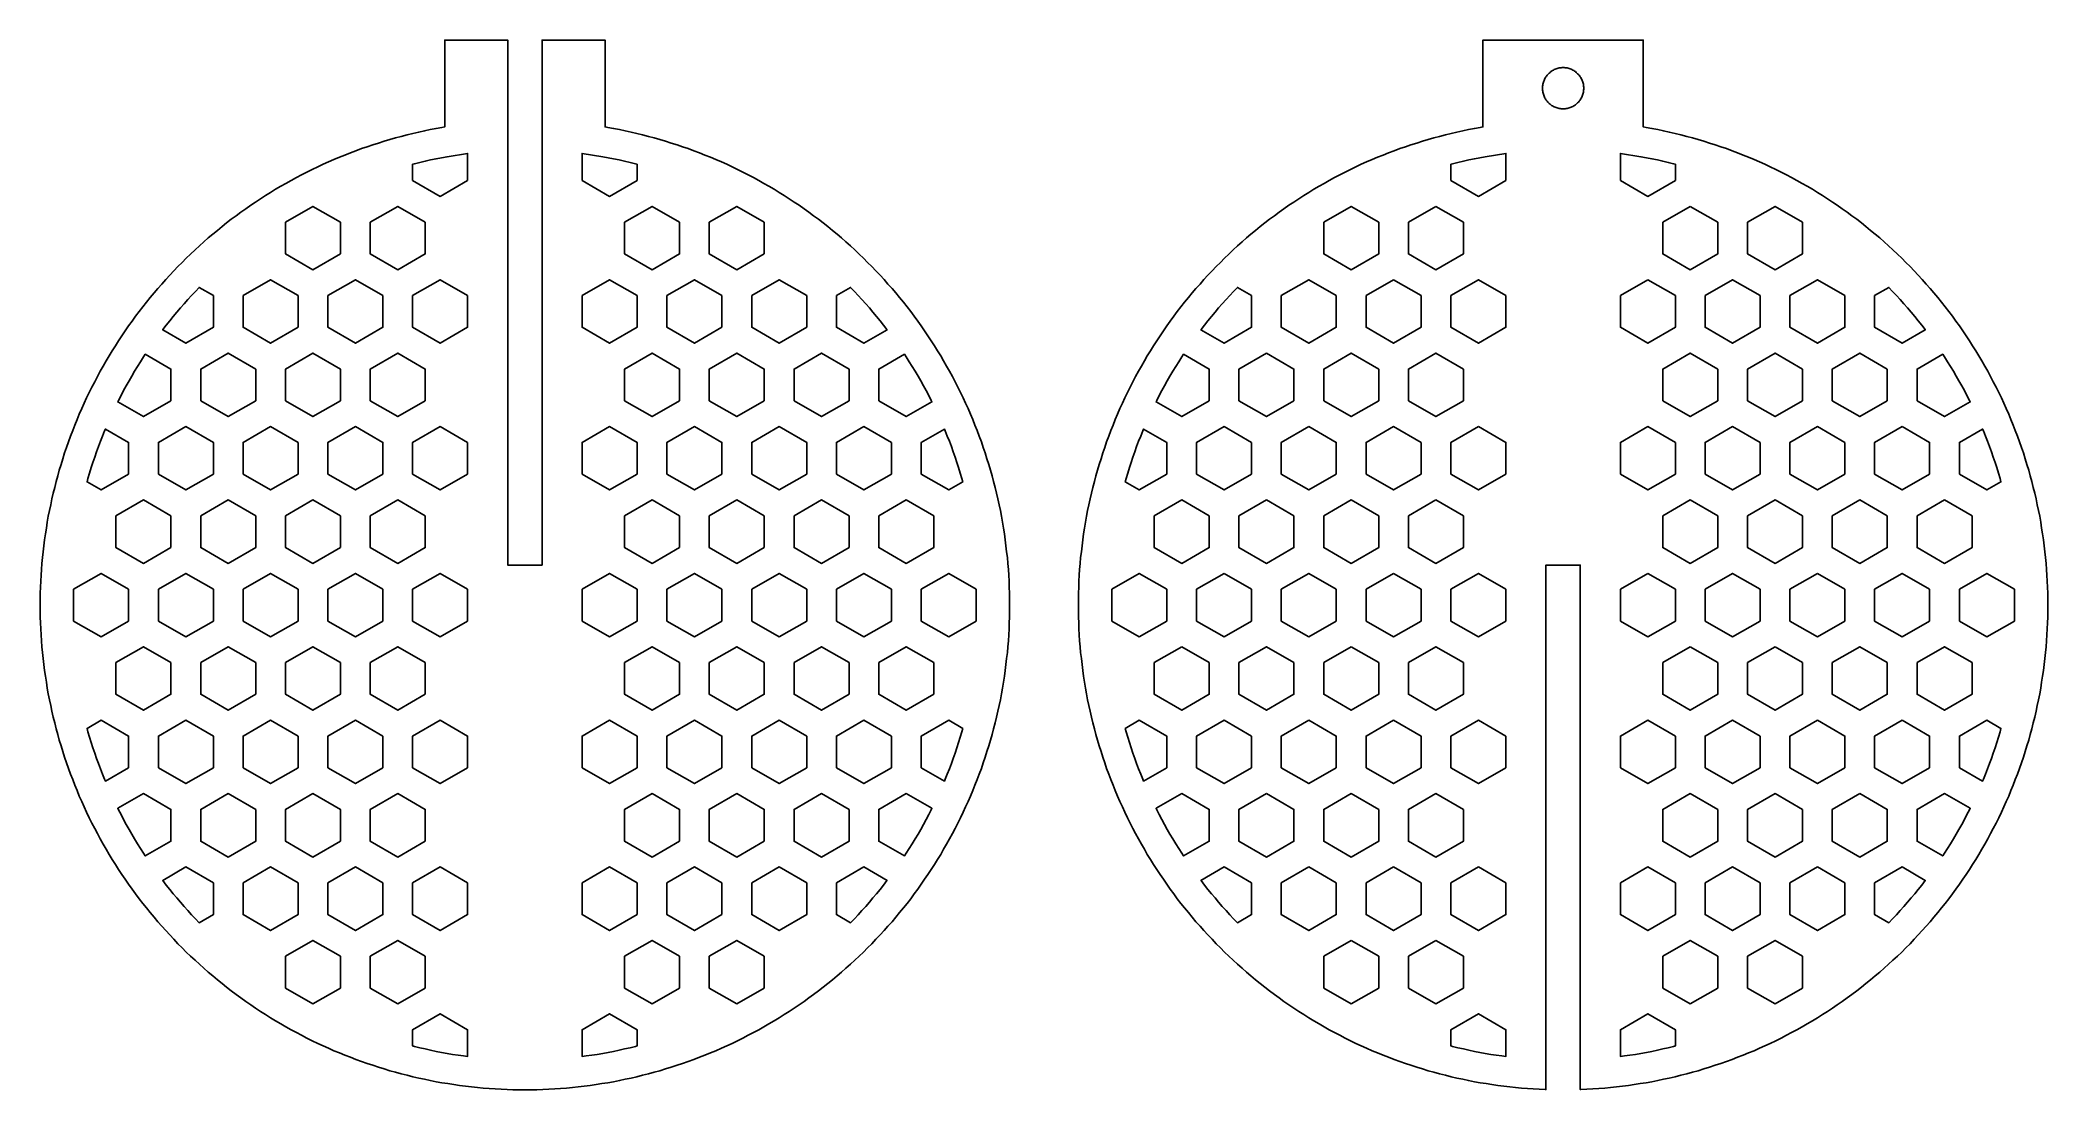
# Model space of a CAD drawing. Header units: millimetres. Extents: x -42 to 133, y -42 to 49.
import ezdxf

# ---------------------------------------------------------------- set-up
doc = ezdxf.new("R2010")
doc.units = ezdxf.units.MM
doc.layers.add('CUT', color=1, linetype='Continuous')

msp = doc.modelspace()

# ---------------------------------------------------------------- linework, layer by layer
at = {"layer": 'CUT'}
for points in [[(42.29, -1.56), (42.27, -2.08), (42.24, -2.6), (42.21, -3.11), (42.16, -3.63), (42.12, -4.15), (42.06, -4.66), (42, -5.18), (41.93, -5.7), (41.86, -6.21), (41.78, -6.72), (41.7, -7.24), (41.61, -7.75), (41.51, -8.26), (41.4, -8.76), (41.29, -9.27), (41.17, -9.78), (41.05, -10.28), (40.92, -10.79), (40.79, -11.29), (40.65, -11.79), (40.5, -12.28), (40.34, -12.78), (40.18, -13.28), (40.02, -13.77), (39.85, -14.26), (39.67, -14.75), (39.48, -15.23), (39.29, -15.71), (39.1, -16.2), (38.9, -16.67), (38.69, -17.15), (38.48, -17.62), (38.26, -18.09), (38.03, -18.56), (37.8, -19.03), (37.56, -19.49), (37.32, -19.95), (37.08, -20.41), (36.82, -20.86), (36.56, -21.31), (36.3, -21.76), (36.03, -22.2), (35.75, -22.64), (35.47, -23.08), (35.19, -23.51), (34.9, -23.94), (34.6, -24.37), (34.3, -24.79), (33.99, -25.21), (33.68, -25.63), (33.36, -26.04), (33.04, -26.44), (32.71, -26.85), (32.38, -27.25), (32.05, -27.64), (31.7, -28.03), (31.36, -28.42), (31.01, -28.8), (30.65, -29.18), (30.29, -29.56), (29.92, -29.92), (29.56, -30.29), (29.18, -30.65), (28.8, -31.01), (28.42, -31.36), (28.03, -31.7), (27.64, -32.05), (27.25, -32.38), (26.85, -32.71), (26.44, -33.04), (26.04, -33.36), (25.63, -33.68), (25.21, -33.99), (24.79, -34.3), (24.37, -34.6), (23.94, -34.9), (23.51, -35.19), (23.08, -35.47), (22.64, -35.75), (22.2, -36.03), (21.76, -36.3), (21.31, -36.56), (20.86, -36.82), (20.41, -37.08), (19.95, -37.32), (19.49, -37.56), (19.03, -37.8), (18.56, -38.03), (18.09, -38.26), (17.62, -38.48), (17.15, -38.69), (16.67, -38.9), (16.2, -39.1), (15.71, -39.29), (15.23, -39.48), (14.75, -39.67), (14.26, -39.85), (13.77, -40.02), (13.28, -40.18), (12.78, -40.34), (12.28, -40.5), (11.79, -40.65), (11.29, -40.79), (10.79, -40.92), (10.28, -41.05), (9.78, -41.17), (9.27, -41.29), (8.76, -41.4), (8.26, -41.51), (7.75, -41.61), (7.24, -41.7), (6.72, -41.78), (6.21, -41.86), (5.7, -41.93), (5.18, -42), (4.66, -42.06), (4.15, -42.12), (3.63, -42.16), (3.11, -42.21), (2.6, -42.24), (2.08, -42.27), (1.56, -42.29), (1.04, -42.31), (0.52, -42.32), (0, -42.32), (-0.52, -42.32), (-1.04, -42.31), (-1.56, -42.29), (-2.08, -42.27), (-2.6, -42.24), (-3.11, -42.21), (-3.63, -42.16), (-4.15, -42.12), (-4.66, -42.06), (-5.18, -42), (-5.7, -41.93), (-6.21, -41.86), (-6.72, -41.78), (-7.24, -41.7), (-7.75, -41.61), (-8.26, -41.51), (-8.76, -41.4), (-9.27, -41.29), (-9.78, -41.17), (-10.28, -41.05), (-10.79, -40.92), (-11.29, -40.79), (-11.79, -40.65), (-12.28, -40.5), (-12.78, -40.34), (-13.28, -40.18), (-13.77, -40.02), (-14.26, -39.85), (-14.75, -39.67), (-15.23, -39.48), (-15.71, -39.29), (-16.2, -39.1), (-16.67, -38.9), (-17.15, -38.69), (-17.62, -38.48), (-18.09, -38.26), (-18.56, -38.03), (-19.03, -37.8), (-19.49, -37.56), (-19.95, -37.32), (-20.41, -37.08), (-20.86, -36.82), (-21.31, -36.56), (-21.76, -36.3), (-22.2, -36.03), (-22.64, -35.75), (-23.08, -35.47), (-23.51, -35.19), (-23.94, -34.9), (-24.37, -34.6), (-24.79, -34.3), (-25.21, -33.99), (-25.63, -33.68), (-26.04, -33.36), (-26.44, -33.04), (-26.85, -32.71), (-27.25, -32.38), (-27.64, -32.05), (-28.03, -31.7), (-28.42, -31.36), (-28.8, -31.01), (-29.18, -30.65), (-29.56, -30.29), (-29.92, -29.92), (-30.29, -29.56), (-30.65, -29.18), (-31.01, -28.8), (-31.36, -28.42), (-31.7, -28.03), (-32.05, -27.64), (-32.38, -27.25), (-32.71, -26.85), (-33.04, -26.44), (-33.36, -26.04), (-33.68, -25.63), (-33.99, -25.21), (-34.3, -24.79), (-34.6, -24.37), (-34.9, -23.94), (-35.19, -23.51), (-35.47, -23.08), (-35.75, -22.64), (-36.03, -22.2), (-36.3, -21.76), (-36.56, -21.31), (-36.82, -20.86), (-37.08, -20.41), (-37.32, -19.95), (-37.56, -19.49), (-37.8, -19.03), (-38.03, -18.56), (-38.26, -18.09), (-38.48, -17.62), (-38.69, -17.15), (-38.9, -16.67), (-39.1, -16.2), (-39.29, -15.71), (-39.48, -15.23), (-39.67, -14.75), (-39.85, -14.26), (-40.02, -13.77), (-40.18, -13.28), (-40.34, -12.78), (-40.5, -12.28), (-40.65, -11.79), (-40.79, -11.29), (-40.92, -10.79), (-41.05, -10.28), (-41.17, -9.78), (-41.29, -9.27), (-41.4, -8.76), (-41.51, -8.26), (-41.61, -7.75), (-41.7, -7.24), (-41.78, -6.72), (-41.86, -6.21), (-41.93, -5.7), (-42, -5.18), (-42.06, -4.66), (-42.12, -4.15), (-42.16, -3.63), (-42.21, -3.11), (-42.24, -2.6), (-42.27, -2.08), (-42.29, -1.56), (-42.31, -1.04), (-42.32, -0.52), (-42.32, 0), (-42.32, 0.52), (-42.31, 1.04), (-42.29, 1.56), (-42.27, 2.08), (-42.24, 2.6), (-42.21, 3.11), (-42.16, 3.63), (-42.12, 4.15), (-42.06, 4.66), (-42, 5.18), (-41.93, 5.7), (-41.86, 6.21), (-41.78, 6.72), (-41.7, 7.24), (-41.61, 7.75), (-41.51, 8.26), (-41.4, 8.76), (-41.29, 9.27), (-41.17, 9.78), (-41.05, 10.28), (-40.92, 10.79), (-40.79, 11.29), (-40.65, 11.79), (-40.5, 12.28), (-40.34, 12.78), (-40.18, 13.28), (-40.02, 13.77), (-39.85, 14.26), (-39.67, 14.75), (-39.48, 15.23), (-39.29, 15.71), (-39.1, 16.2), (-38.9, 16.67), (-38.69, 17.15), (-38.48, 17.62), (-38.26, 18.09), (-38.03, 18.56), (-37.8, 19.03), (-37.56, 19.49), (-37.32, 19.95), (-37.08, 20.41), (-36.82, 20.86), (-36.56, 21.31), (-36.3, 21.76), (-36.03, 22.2), (-35.75, 22.64), (-35.47, 23.08), (-35.19, 23.51), (-34.9, 23.94), (-34.6, 24.37), (-34.3, 24.79), (-33.99, 25.21), (-33.68, 25.63), (-33.36, 26.04), (-33.04, 26.44), (-32.71, 26.85), (-32.38, 27.25), (-32.05, 27.64), (-31.7, 28.03), (-31.36, 28.42), (-31.01, 28.8), (-30.65, 29.18), (-30.29, 29.56), (-29.92, 29.92), (-29.56, 30.29), (-29.18, 30.65), (-28.8, 31.01), (-28.42, 31.36), (-28.03, 31.7), (-27.64, 32.05), (-27.25, 32.38), (-26.85, 32.71), (-26.44, 33.04), (-26.04, 33.36), (-25.63, 33.68), (-25.21, 33.99), (-24.79, 34.3), (-24.37, 34.6), (-23.94, 34.9), (-23.51, 35.19), (-23.08, 35.47), (-22.64, 35.75), (-22.2, 36.03), (-21.76, 36.3), (-21.31, 36.56), (-20.86, 36.82), (-20.41, 37.08), (-19.95, 37.32), (-19.49, 37.56), (-19.03, 37.8), (-18.56, 38.03), (-18.09, 38.26), (-17.62, 38.48), (-17.15, 38.69), (-16.67, 38.9), (-16.2, 39.1), (-15.71, 39.29), (-15.23, 39.48), (-14.75, 39.67), (-14.26, 39.85), (-13.77, 40.02), (-13.28, 40.18), (-12.78, 40.34), (-12.28, 40.5), (-11.79, 40.65), (-11.29, 40.79), (-10.79, 40.92), (-10.28, 41.05), (-9.78, 41.17), (-9.27, 41.29), (-8.76, 41.4), (-8.26, 41.51), (-7.75, 41.61), (-7.24, 41.7), (-7, 41.74), (-7, 49.32), (-1.5, 49.32), (-1.5, 3.5), (1.5, 3.5), (1.5, 49.32), (7, 49.32), (7, 41.74), (7.24, 41.7), (7.75, 41.61), (8.26, 41.51), (8.76, 41.4), (9.27, 41.29), (9.78, 41.17), (10.28, 41.05), (10.79, 40.92), (11.29, 40.79), (11.79, 40.65), (12.28, 40.5), (12.78, 40.34), (13.28, 40.18), (13.77, 40.02), (14.26, 39.85), (14.75, 39.67), (15.23, 39.48), (15.71, 39.29), (16.2, 39.1), (16.67, 38.9), (17.15, 38.69), (17.62, 38.48), (18.09, 38.26), (18.56, 38.03), (19.03, 37.8), (19.49, 37.56), (19.95, 37.32), (20.41, 37.08), (20.86, 36.82), (21.31, 36.56), (21.76, 36.3), (22.2, 36.03), (22.64, 35.75), (23.08, 35.47), (23.51, 35.19), (23.94, 34.9), (24.37, 34.6), (24.79, 34.3), (25.21, 33.99), (25.63, 33.68), (26.04, 33.36), (26.44, 33.04), (26.85, 32.71), (27.25, 32.38), (27.64, 32.05), (28.03, 31.7), (28.42, 31.36), (28.8, 31.01), (29.18, 30.65), (29.56, 30.29), (29.92, 29.92), (30.29, 29.56), (30.65, 29.18), (31.01, 28.8), (31.36, 28.42), (31.7, 28.03), (32.05, 27.64), (32.38, 27.25), (32.71, 26.85), (33.04, 26.44), (33.36, 26.04), (33.68, 25.63), (33.99, 25.21), (34.3, 24.79), (34.6, 24.37), (34.9, 23.94), (35.19, 23.51), (35.47, 23.08), (35.75, 22.64), (36.03, 22.2), (36.3, 21.76), (36.56, 21.31), (36.82, 20.86), (37.08, 20.41), (37.32, 19.95), (37.56, 19.49), (37.8, 19.03), (38.03, 18.56), (38.26, 18.09), (38.48, 17.62), (38.69, 17.15), (38.9, 16.67), (39.1, 16.2), (39.29, 15.71), (39.48, 15.23), (39.67, 14.75), (39.85, 14.26), (40.02, 13.77), (40.18, 13.28), (40.34, 12.78), (40.5, 12.28), (40.65, 11.79), (40.79, 11.29), (40.92, 10.79), (41.05, 10.28), (41.17, 9.78), (41.29, 9.27), (41.4, 8.76), (41.51, 8.26), (41.61, 7.75), (41.7, 7.24), (41.78, 6.72), (41.86, 6.21), (41.93, 5.7), (42, 5.18), (42.06, 4.66), (42.12, 4.15), (42.16, 3.63), (42.21, 3.11), (42.24, 2.6), (42.27, 2.08), (42.29, 1.56), (42.31, 1.04), (42.32, 0.52), (42.32, 0), (42.32, -0.52), (42.31, -1.04), (42.29, -1.56)], [(132.91, -2.08), (132.88, -2.6), (132.85, -3.11), (132.8, -3.63), (132.76, -4.15), (132.7, -4.66), (132.64, -5.18), (132.57, -5.7), (132.5, -6.21), (132.42, -6.72), (132.34, -7.24), (132.25, -7.75), (132.15, -8.26), (132.04, -8.76), (131.93, -9.27), (131.81, -9.78), (131.69, -10.28), (131.56, -10.79), (131.43, -11.29), (131.29, -11.79), (131.14, -12.28), (130.98, -12.78), (130.82, -13.28), (130.66, -13.77), (130.49, -14.26), (130.31, -14.75), (130.12, -15.23), (129.93, -15.71), (129.74, -16.2), (129.54, -16.67), (129.33, -17.15), (129.12, -17.62), (128.9, -18.09), (128.67, -18.56), (128.44, -19.03), (128.2, -19.49), (127.96, -19.95), (127.72, -20.41), (127.46, -20.86), (127.2, -21.31), (126.94, -21.76), (126.67, -22.2), (126.39, -22.64), (126.11, -23.08), (125.83, -23.51), (125.54, -23.94), (125.24, -24.37), (124.94, -24.79), (124.63, -25.21), (124.32, -25.63), (124, -26.04), (123.68, -26.44), (123.35, -26.85), (123.02, -27.25), (122.69, -27.64), (122.34, -28.03), (122, -28.42), (121.65, -28.8), (121.29, -29.18), (120.93, -29.56), (120.56, -29.92), (120.2, -30.29), (119.82, -30.65), (119.44, -31.01), (119.06, -31.36), (118.67, -31.7), (118.28, -32.05), (117.89, -32.38), (117.49, -32.71), (117.08, -33.04), (116.68, -33.36), (116.27, -33.68), (115.85, -33.99), (115.43, -34.3), (115.01, -34.6), (114.58, -34.9), (114.15, -35.19), (113.72, -35.47), (113.28, -35.75), (112.84, -36.03), (112.4, -36.3), (111.95, -36.56), (111.5, -36.82), (111.05, -37.08), (110.59, -37.32), (110.13, -37.56), (109.67, -37.8), (109.2, -38.03), (108.73, -38.26), (108.26, -38.48), (107.79, -38.69), (107.31, -38.9), (106.84, -39.1), (106.35, -39.29), (105.87, -39.48), (105.39, -39.67), (104.9, -39.85), (104.41, -40.02), (103.92, -40.18), (103.42, -40.34), (102.92, -40.5), (102.43, -40.65), (101.93, -40.79), (101.43, -40.92), (100.92, -41.05), (100.42, -41.17), (99.91, -41.29), (99.4, -41.4), (98.9, -41.51), (98.39, -41.61), (97.88, -41.7), (97.36, -41.78), (96.85, -41.86), (96.34, -41.93), (95.82, -42), (95.3, -42.06), (94.79, -42.12), (94.27, -42.16), (93.75, -42.21), (93.24, -42.24), (92.72, -42.27), (92.2, -42.29), (92.14, -42.29), (92.14, 3.5), (89.14, 3.5), (89.14, -42.29), (89.08, -42.29), (88.56, -42.27), (88.04, -42.24), (87.53, -42.21), (87.01, -42.16), (86.49, -42.12), (85.98, -42.06), (85.46, -42), (84.94, -41.93), (84.43, -41.86), (83.92, -41.78), (83.4, -41.7), (82.89, -41.61), (82.38, -41.51), (81.88, -41.4), (81.37, -41.29), (80.86, -41.17), (80.36, -41.05), (79.85, -40.92), (79.35, -40.79), (78.85, -40.65), (78.36, -40.5), (77.86, -40.34), (77.36, -40.18), (76.87, -40.02), (76.38, -39.85), (75.89, -39.67), (75.41, -39.48), (74.93, -39.29), (74.44, -39.1), (73.97, -38.9), (73.49, -38.69), (73.02, -38.48), (72.55, -38.26), (72.08, -38.03), (71.61, -37.8), (71.15, -37.56), (70.69, -37.32), (70.23, -37.08), (69.78, -36.82), (69.33, -36.56), (68.88, -36.3), (68.44, -36.03), (68, -35.75), (67.56, -35.47), (67.13, -35.19), (66.7, -34.9), (66.27, -34.6), (65.85, -34.3), (65.43, -33.99), (65.01, -33.68), (64.6, -33.36), (64.2, -33.04), (63.79, -32.71), (63.39, -32.38), (63, -32.05), (62.61, -31.7), (62.22, -31.36), (61.84, -31.01), (61.46, -30.65), (61.08, -30.29), (60.72, -29.92), (60.35, -29.56), (59.99, -29.18), (59.63, -28.8), (59.28, -28.42), (58.94, -28.03), (58.59, -27.64), (58.26, -27.25), (57.93, -26.85), (57.6, -26.44), (57.28, -26.04), (56.96, -25.63), (56.65, -25.21), (56.34, -24.79), (56.04, -24.37), (55.74, -23.94), (55.45, -23.51), (55.17, -23.08), (54.89, -22.64), (54.61, -22.2), (54.34, -21.76), (54.08, -21.31), (53.82, -20.86), (53.56, -20.41), (53.32, -19.95), (53.08, -19.49), (52.84, -19.03), (52.61, -18.56), (52.38, -18.09), (52.16, -17.62), (51.95, -17.15), (51.74, -16.67), (51.54, -16.2), (51.35, -15.71), (51.16, -15.23), (50.97, -14.75), (50.79, -14.26), (50.62, -13.77), (50.46, -13.28), (50.3, -12.78), (50.14, -12.28), (49.99, -11.79), (49.85, -11.29), (49.72, -10.79), (49.59, -10.28), (49.47, -9.78), (49.35, -9.27), (49.24, -8.76), (49.13, -8.26), (49.03, -7.75), (48.94, -7.24), (48.86, -6.72), (48.78, -6.21), (48.71, -5.7), (48.64, -5.18), (48.58, -4.66), (48.52, -4.15), (48.48, -3.63), (48.43, -3.11), (48.4, -2.6), (48.37, -2.08), (48.35, -1.56), (48.33, -1.04), (48.32, -0.52), (48.32, 0), (48.32, 0.52), (48.33, 1.04), (48.35, 1.56), (48.37, 2.08), (48.4, 2.6), (48.43, 3.11), (48.48, 3.63), (48.52, 4.15), (48.58, 4.66), (48.64, 5.18), (48.71, 5.7), (48.78, 6.21), (48.86, 6.72), (48.94, 7.24), (49.03, 7.75), (49.13, 8.26), (49.24, 8.76), (49.35, 9.27), (49.47, 9.78), (49.59, 10.28), (49.72, 10.79), (49.85, 11.29), (49.99, 11.79), (50.14, 12.28), (50.3, 12.78), (50.46, 13.28), (50.62, 13.77), (50.79, 14.26), (50.97, 14.75), (51.16, 15.23), (51.35, 15.71), (51.54, 16.2), (51.74, 16.67), (51.95, 17.15), (52.16, 17.62), (52.38, 18.09), (52.61, 18.56), (52.84, 19.03), (53.08, 19.49), (53.32, 19.95), (53.56, 20.41), (53.82, 20.86), (54.08, 21.31), (54.34, 21.76), (54.61, 22.2), (54.89, 22.64), (55.17, 23.08), (55.45, 23.51), (55.74, 23.94), (56.04, 24.37), (56.34, 24.79), (56.65, 25.21), (56.96, 25.63), (57.28, 26.04), (57.6, 26.44), (57.93, 26.85), (58.26, 27.25), (58.59, 27.64), (58.94, 28.03), (59.28, 28.42), (59.63, 28.8), (59.99, 29.18), (60.35, 29.56), (60.72, 29.92), (61.08, 30.29), (61.46, 30.65), (61.84, 31.01), (62.22, 31.36), (62.61, 31.7), (63, 32.05), (63.39, 32.38), (63.79, 32.71), (64.2, 33.04), (64.6, 33.36), (65.01, 33.68), (65.43, 33.99), (65.85, 34.3), (66.27, 34.6), (66.7, 34.9), (67.13, 35.19), (67.56, 35.47), (68, 35.75), (68.44, 36.03), (68.88, 36.3), (69.33, 36.56), (69.78, 36.82), (70.23, 37.08), (70.69, 37.32), (71.15, 37.56), (71.61, 37.8), (72.08, 38.03), (72.55, 38.26), (73.02, 38.48), (73.49, 38.69), (73.97, 38.9), (74.44, 39.1), (74.93, 39.29), (75.41, 39.48), (75.89, 39.67), (76.38, 39.85), (76.87, 40.02), (77.36, 40.18), (77.86, 40.34), (78.36, 40.5), (78.85, 40.65), (79.35, 40.79), (79.85, 40.92), (80.36, 41.05), (80.86, 41.17), (81.37, 41.29), (81.88, 41.4), (82.38, 41.51), (82.89, 41.61), (83.4, 41.7), (83.64, 41.74), (83.64, 49.32), (97.64, 49.32), (97.64, 41.74), (97.88, 41.7), (98.39, 41.61), (98.9, 41.51), (99.4, 41.4), (99.91, 41.29), (100.42, 41.17), (100.92, 41.05), (101.43, 40.92), (101.93, 40.79), (102.43, 40.65), (102.92, 40.5), (103.42, 40.34), (103.92, 40.18), (104.41, 40.02), (104.9, 39.85), (105.39, 39.67), (105.87, 39.48), (106.35, 39.29), (106.84, 39.1), (107.31, 38.9), (107.79, 38.69), (108.26, 38.48), (108.73, 38.26), (109.2, 38.03), (109.67, 37.8), (110.13, 37.56), (110.59, 37.32), (111.05, 37.08), (111.5, 36.82), (111.95, 36.56), (112.4, 36.3), (112.84, 36.03), (113.28, 35.75), (113.72, 35.47), (114.15, 35.19), (114.58, 34.9), (115.01, 34.6), (115.43, 34.3), (115.85, 33.99), (116.27, 33.68), (116.68, 33.36), (117.08, 33.04), (117.49, 32.71), (117.89, 32.38), (118.28, 32.05), (118.67, 31.7), (119.06, 31.36), (119.44, 31.01), (119.82, 30.65), (120.2, 30.29), (120.56, 29.92), (120.93, 29.56), (121.29, 29.18), (121.65, 28.8), (122, 28.42), (122.34, 28.03), (122.69, 27.64), (123.02, 27.25), (123.35, 26.85), (123.68, 26.44), (124, 26.04), (124.32, 25.63), (124.63, 25.21), (124.94, 24.79), (125.24, 24.37), (125.54, 23.94), (125.83, 23.51), (126.11, 23.08), (126.39, 22.64), (126.67, 22.2), (126.94, 21.76), (127.2, 21.31), (127.46, 20.86), (127.72, 20.41), (127.96, 19.95), (128.2, 19.49), (128.44, 19.03), (128.67, 18.56), (128.9, 18.09), (129.12, 17.62), (129.33, 17.15), (129.54, 16.67), (129.74, 16.2), (129.93, 15.71), (130.12, 15.23), (130.31, 14.75), (130.49, 14.26), (130.66, 13.77), (130.82, 13.28), (130.98, 12.78), (131.14, 12.28), (131.29, 11.79), (131.43, 11.29), (131.56, 10.79), (131.69, 10.28), (131.81, 9.78), (131.93, 9.27), (132.04, 8.76), (132.15, 8.26), (132.25, 7.75), (132.34, 7.24), (132.42, 6.72), (132.5, 6.21), (132.57, 5.7), (132.64, 5.18), (132.7, 4.66), (132.76, 4.15), (132.8, 3.63), (132.85, 3.11), (132.88, 2.6), (132.91, 2.08), (132.93, 1.56), (132.95, 1.04), (132.96, 0.52), (132.96, 0), (132.96, -0.52), (132.95, -1.04), (132.93, -1.56), (132.91, -2.08)], [(92.44, 45.21), (92.43, 45.3), (92.42, 45.38), (92.41, 45.47), (92.39, 45.56), (92.36, 45.64), (92.33, 45.73), (92.3, 45.81), (92.27, 45.89), (92.23, 45.97), (92.18, 46.05), (92.14, 46.12), (92.09, 46.19), (92.03, 46.26), (91.97, 46.33), (91.91, 46.39), (91.85, 46.45), (91.78, 46.51), (91.71, 46.57), (91.64, 46.62), (91.57, 46.66), (91.49, 46.71), (91.41, 46.75), (91.33, 46.78), (91.25, 46.81), (91.16, 46.84), (91.08, 46.87), (90.99, 46.89), (90.9, 46.9), (90.82, 46.91), (90.73, 46.92), (90.64, 46.92), (90.55, 46.92), (90.46, 46.91), (90.38, 46.9), (90.29, 46.89), (90.2, 46.87), (90.12, 46.84), (90.03, 46.81), (89.95, 46.78), (89.87, 46.75), (89.79, 46.71), (89.71, 46.66), (89.64, 46.62), (89.57, 46.57), (89.5, 46.51), (89.43, 46.45), (89.37, 46.39), (89.31, 46.33), (89.25, 46.26), (89.19, 46.19), (89.14, 46.12), (89.1, 46.05), (89.05, 45.97), (89.01, 45.89), (88.98, 45.81), (88.95, 45.73), (88.92, 45.64), (88.89, 45.56), (88.87, 45.47), (88.86, 45.38), (88.85, 45.3), (88.84, 45.21), (88.84, 45.12), (88.84, 45.03), (88.85, 44.94), (88.86, 44.86), (88.87, 44.77), (88.89, 44.68), (88.92, 44.6), (88.95, 44.51), (88.98, 44.43), (89.01, 44.35), (89.05, 44.27), (89.1, 44.19), (89.14, 44.12), (89.19, 44.05), (89.25, 43.98), (89.31, 43.91), (89.37, 43.85), (89.43, 43.79), (89.5, 43.73), (89.57, 43.67), (89.64, 43.62), (89.71, 43.58), (89.79, 43.53), (89.87, 43.49), (89.95, 43.46), (90.03, 43.43), (90.12, 43.4), (90.2, 43.37), (90.29, 43.35), (90.38, 43.34), (90.46, 43.33), (90.55, 43.32), (90.64, 43.32), (90.73, 43.32), (90.82, 43.33), (90.9, 43.34), (90.99, 43.35), (91.08, 43.37), (91.16, 43.4), (91.25, 43.43), (91.33, 43.46), (91.41, 43.49), (91.49, 43.53), (91.57, 43.58), (91.64, 43.62), (91.71, 43.67), (91.78, 43.73), (91.85, 43.79), (91.91, 43.85), (91.97, 43.91), (92.03, 43.98), (92.09, 44.05), (92.14, 44.12), (92.18, 44.19), (92.23, 44.27), (92.27, 44.35), (92.3, 44.43), (92.33, 44.51), (92.36, 44.6), (92.39, 44.68), (92.41, 44.77), (92.42, 44.86), (92.43, 44.94), (92.44, 45.03), (92.44, 45.12), (92.44, 45.21)], [(-9.18, 38.65), (-9.65, 38.53), (-9.8, 38.49), (-9.8, 37.07), (-7.4, 35.68), (-5, 37.07), (-5, 38.25), (-5, 39.43), (-6.79, 39.14), (-7.27, 39.05), (-7.75, 38.96), (-8.23, 38.86), (-8.7, 38.75), (-9.18, 38.65)], [(7.75, 38.96), (7.27, 39.05), (6.79, 39.14), (5, 39.43), (5, 37.07), (7.4, 35.68), (9.8, 37.07), (9.8, 38.49), (9.65, 38.53), (9.18, 38.65), (8.7, 38.75), (8.23, 38.86), (7.75, 38.96)], [(80.99, 38.53), (80.84, 38.49), (80.84, 37.07), (83.24, 35.68), (85.64, 37.07), (85.64, 38.25), (85.64, 39.43), (83.85, 39.14), (83.37, 39.05), (82.89, 38.96), (82.41, 38.86), (81.94, 38.75), (81.46, 38.65), (80.99, 38.53)], [(97.91, 39.05), (97.43, 39.14), (95.64, 39.43), (95.64, 37.07), (98.04, 35.68), (100.44, 37.07), (100.44, 38.49), (100.29, 38.53), (99.82, 38.65), (99.34, 38.75), (98.87, 38.86), (98.39, 38.96), (97.91, 39.05)], [(-16.1, 30.66), (-16.1, 33.43), (-18.5, 34.81), (-20.9, 33.43), (-20.9, 30.66), (-18.5, 29.27), (-16.1, 30.66)], [(-8.7, 33.43), (-11.1, 34.81), (-13.5, 33.43), (-13.5, 30.66), (-11.1, 29.27), (-8.7, 30.66), (-8.7, 33.43)], [(13.5, 33.43), (11.1, 34.81), (8.7, 33.43), (8.7, 30.66), (11.1, 29.27), (13.5, 30.66), (13.5, 33.43)], [(20.9, 30.66), (20.9, 33.43), (18.5, 34.81), (16.1, 33.43), (16.1, 30.66), (18.5, 29.27), (20.9, 30.66)], [(74.54, 33.43), (72.14, 34.81), (69.74, 33.43), (69.74, 30.66), (72.14, 29.27), (74.54, 30.66), (74.54, 33.43)], [(79.54, 34.81), (77.14, 33.43), (77.14, 30.66), (79.54, 29.27), (81.94, 30.66), (81.94, 33.43), (79.54, 34.81)], [(101.74, 34.81), (99.34, 33.43), (99.34, 30.66), (101.74, 29.27), (104.14, 30.66), (104.14, 33.43), (101.74, 34.81)], [(111.54, 33.43), (109.14, 34.81), (106.74, 33.43), (106.74, 30.66), (109.14, 29.27), (111.54, 30.66), (111.54, 33.43)], [(-19.8, 24.25), (-19.8, 27.02), (-22.2, 28.41), (-24.6, 27.02), (-24.6, 24.25), (-22.2, 22.86), (-19.8, 24.25)], [(-12.4, 27.02), (-14.8, 28.41), (-17.2, 27.02), (-17.2, 24.25), (-14.8, 22.86), (-12.4, 24.25), (-12.4, 27.02)], [(-5, 25.63), (-5, 27.02), (-7.4, 28.41), (-9.8, 27.02), (-9.8, 24.25), (-7.4, 22.86), (-5, 24.25), (-5, 25.63)], [(9.8, 27.02), (7.4, 28.41), (5, 27.02), (5, 24.25), (7.4, 22.86), (9.8, 24.25), (9.8, 27.02)], [(17.2, 24.25), (17.2, 27.02), (14.8, 28.41), (12.4, 27.02), (12.4, 24.25), (14.8, 22.86), (17.2, 24.25)], [(24.6, 24.25), (24.6, 27.02), (22.2, 28.41), (19.8, 27.02), (19.8, 24.25), (22.2, 22.86), (24.6, 24.25)], [(70.84, 27.02), (68.44, 28.41), (66.04, 27.02), (66.04, 24.25), (68.44, 22.86), (70.84, 24.25), (70.84, 27.02)], [(75.84, 28.41), (73.44, 27.02), (73.44, 24.25), (75.84, 22.86), (78.24, 24.25), (78.24, 27.02), (75.84, 28.41)], [(85.64, 27.02), (83.24, 28.41), (80.84, 27.02), (80.84, 24.25), (83.24, 22.86), (85.64, 24.25), (85.64, 25.63), (85.64, 27.02)], [(98.04, 28.41), (95.64, 27.02), (95.64, 24.25), (98.04, 22.86), (100.44, 24.25), (100.44, 27.02), (98.04, 28.41)], [(107.84, 27.02), (105.44, 28.41), (103.04, 27.02), (103.04, 24.25), (105.44, 22.86), (107.84, 24.25), (107.84, 27.02)], [(115.24, 27.02), (112.84, 28.41), (110.44, 27.02), (110.44, 24.25), (112.84, 22.86), (115.24, 24.25), (115.24, 27.02)], [(-30.7, 25.2), (-31.01, 24.82), (-31.31, 24.44), (-31.61, 24.05), (-31.62, 24.03), (-29.6, 22.86), (-27.2, 24.25), (-27.2, 27.02), (-28.44, 27.73), (-28.77, 27.39), (-29.1, 27.03), (-29.43, 26.67), (-29.76, 26.31), (-30.08, 25.94), (-30.39, 25.57), (-30.7, 25.2)], [(29.1, 27.03), (28.77, 27.39), (28.44, 27.73), (27.2, 27.02), (27.2, 24.25), (29.6, 22.86), (31.62, 24.03), (31.61, 24.05), (31.31, 24.44), (31.01, 24.82), (30.7, 25.2), (30.39, 25.57), (30.08, 25.94), (29.76, 26.31), (29.43, 26.67), (29.1, 27.03)], [(59.63, 24.82), (59.33, 24.44), (59.03, 24.05), (59.02, 24.03), (61.04, 22.86), (63.44, 24.25), (63.44, 27.02), (62.2, 27.73), (61.87, 27.39), (61.54, 27.03), (61.21, 26.67), (60.88, 26.31), (60.56, 25.94), (60.25, 25.57), (59.94, 25.2), (59.63, 24.82)], [(119.41, 27.39), (119.08, 27.73), (117.84, 27.02), (117.84, 24.25), (120.24, 22.86), (122.26, 24.03), (122.25, 24.05), (121.95, 24.44), (121.65, 24.82), (121.34, 25.2), (121.03, 25.57), (120.72, 25.94), (120.4, 26.31), (120.07, 26.67), (119.74, 27.03), (119.41, 27.39)], [(-35.03, 18.72), (-35.26, 18.29), (-35.48, 17.86), (-35.54, 17.74), (-33.3, 16.45), (-30.9, 17.84), (-30.9, 20.61), (-33.14, 21.9), (-33.29, 21.66), (-33.56, 21.25), (-33.82, 20.84), (-34.07, 20.42), (-34.32, 20), (-34.56, 19.58), (-34.8, 19.15), (-35.03, 18.72)], [(-23.5, 20.61), (-25.9, 22), (-28.3, 20.61), (-28.3, 17.84), (-25.9, 16.45), (-23.5, 17.84), (-23.5, 20.61)], [(-16.1, 17.84), (-16.1, 20.61), (-18.5, 22), (-20.9, 20.61), (-20.9, 17.84), (-18.5, 16.45), (-16.1, 17.84)], [(-8.7, 17.84), (-8.7, 20.61), (-11.1, 22), (-13.5, 20.61), (-13.5, 17.84), (-11.1, 16.45), (-8.7, 17.84)], [(13.5, 17.84), (13.5, 20.61), (11.1, 22), (8.7, 20.61), (8.7, 17.84), (11.1, 16.45), (13.5, 17.84)], [(20.9, 17.84), (20.9, 20.61), (18.5, 22), (16.1, 20.61), (16.1, 17.84), (18.5, 16.45), (20.9, 17.84)], [(28.3, 17.84), (28.3, 20.61), (25.9, 22), (23.5, 20.61), (23.5, 17.84), (25.9, 16.45), (28.3, 17.84)], [(33.56, 21.25), (33.29, 21.66), (33.14, 21.9), (30.9, 20.61), (30.9, 17.84), (33.3, 16.45), (35.54, 17.74), (35.48, 17.86), (35.26, 18.29), (35.03, 18.72), (34.8, 19.15), (34.56, 19.58), (34.32, 20), (34.07, 20.42), (33.82, 20.84), (33.56, 21.25)], [(55.38, 18.29), (55.16, 17.86), (55.1, 17.74), (57.34, 16.45), (59.74, 17.84), (59.74, 20.61), (57.5, 21.9), (57.35, 21.66), (57.08, 21.25), (56.82, 20.84), (56.57, 20.42), (56.32, 20), (56.08, 19.58), (55.84, 19.15), (55.61, 18.72), (55.38, 18.29)], [(64.74, 22), (62.34, 20.61), (62.34, 17.84), (64.74, 16.45), (67.14, 17.84), (67.14, 20.61), (64.74, 22)], [(74.54, 20.61), (72.14, 22), (69.74, 20.61), (69.74, 17.84), (72.14, 16.45), (74.54, 17.84), (74.54, 20.61)], [(81.94, 20.61), (79.54, 22), (77.14, 20.61), (77.14, 17.84), (79.54, 16.45), (81.94, 17.84), (81.94, 20.61)], [(104.14, 20.61), (101.74, 22), (99.34, 20.61), (99.34, 17.84), (101.74, 16.45), (104.14, 17.84), (104.14, 20.61)], [(111.54, 20.61), (109.14, 22), (106.74, 20.61), (106.74, 17.84), (109.14, 16.45), (111.54, 17.84), (111.54, 20.61)], [(118.94, 20.61), (116.54, 22), (114.14, 20.61), (114.14, 17.84), (116.54, 16.45), (118.94, 17.84), (118.94, 20.61)], [(123.93, 21.66), (123.78, 21.9), (121.54, 20.61), (121.54, 17.84), (123.94, 16.45), (126.18, 17.74), (126.12, 17.86), (125.9, 18.29), (125.67, 18.72), (125.44, 19.15), (125.2, 19.58), (124.96, 20), (124.71, 20.42), (124.46, 20.84), (124.2, 21.25), (123.93, 21.66)], [(-37.87, 12), (-38.01, 11.53), (-38.15, 11.06), (-38.23, 10.76), (-37, 10.05), (-34.6, 11.43), (-34.6, 14.2), (-36.62, 15.37), (-36.7, 15.2), (-36.88, 14.75), (-37.06, 14.3), (-37.23, 13.84), (-37.4, 13.38), (-37.56, 12.92), (-37.72, 12.46), (-37.87, 12)], [(-27.2, 11.43), (-27.2, 14.2), (-29.6, 15.59), (-32, 14.2), (-32, 11.43), (-29.6, 10.05), (-27.2, 11.43)], [(-19.8, 14.2), (-22.2, 15.59), (-24.6, 14.2), (-24.6, 11.43), (-22.2, 10.05), (-19.8, 11.43), (-19.8, 14.2)], [(-12.4, 11.43), (-12.4, 14.2), (-14.8, 15.59), (-17.2, 14.2), (-17.2, 11.43), (-14.8, 10.05), (-12.4, 11.43)], [(-5, 14.2), (-7.4, 15.59), (-9.8, 14.2), (-9.8, 11.43), (-7.4, 10.05), (-5, 11.43), (-5, 12.82), (-5, 14.2)], [(9.8, 11.43), (9.8, 14.2), (7.4, 15.59), (5, 14.2), (5, 11.43), (7.4, 10.05), (9.8, 11.43)], [(17.2, 11.43), (17.2, 14.2), (14.8, 15.59), (12.4, 14.2), (12.4, 11.43), (14.8, 10.05), (17.2, 11.43)], [(24.6, 11.43), (24.6, 14.2), (22.2, 15.59), (19.8, 14.2), (19.8, 11.43), (22.2, 10.05), (24.6, 11.43)], [(32, 14.2), (29.6, 15.59), (27.2, 14.2), (27.2, 11.43), (29.6, 10.05), (32, 11.43), (32, 14.2)], [(37.06, 14.3), (36.88, 14.75), (36.7, 15.2), (36.62, 15.37), (34.6, 14.2), (34.6, 11.43), (37, 10.05), (38.23, 10.76), (38.15, 11.06), (38.01, 11.53), (37.87, 12), (37.72, 12.46), (37.56, 12.92), (37.4, 13.38), (37.23, 13.84), (37.06, 14.3)], [(52.63, 11.53), (52.49, 11.06), (52.41, 10.76), (53.64, 10.05), (56.04, 11.43), (56.04, 14.2), (54.02, 15.37), (53.94, 15.2), (53.76, 14.75), (53.58, 14.3), (53.41, 13.84), (53.24, 13.38), (53.08, 12.92), (52.92, 12.46), (52.77, 12), (52.63, 11.53)], [(63.44, 14.2), (61.04, 15.59), (58.64, 14.2), (58.64, 11.43), (61.04, 10.05), (63.44, 11.43), (63.44, 14.2)], [(68.44, 15.59), (66.04, 14.2), (66.04, 11.43), (68.44, 10.05), (70.84, 11.43), (70.84, 14.2), (68.44, 15.59)], [(78.24, 14.2), (75.84, 15.59), (73.44, 14.2), (73.44, 11.43), (75.84, 10.05), (78.24, 11.43), (78.24, 14.2)], [(83.24, 15.59), (80.84, 14.2), (80.84, 11.43), (83.24, 10.05), (85.64, 11.43), (85.64, 12.82), (85.64, 14.2), (83.24, 15.59)], [(100.44, 14.2), (98.04, 15.59), (95.64, 14.2), (95.64, 11.43), (98.04, 10.05), (100.44, 11.43), (100.44, 14.2)], [(107.84, 14.2), (105.44, 15.59), (103.04, 14.2), (103.04, 11.43), (105.44, 10.05), (107.84, 11.43), (107.84, 14.2)], [(115.24, 14.2), (112.84, 15.59), (110.44, 14.2), (110.44, 11.43), (112.84, 10.05), (115.24, 11.43), (115.24, 14.2)], [(120.24, 15.59), (117.84, 14.2), (117.84, 11.43), (120.24, 10.05), (122.64, 11.43), (122.64, 14.2), (120.24, 15.59)], [(127.52, 14.75), (127.34, 15.2), (127.26, 15.37), (125.24, 14.2), (125.24, 11.43), (127.64, 10.05), (128.87, 10.76), (128.79, 11.06), (128.65, 11.53), (128.51, 12), (128.36, 12.46), (128.2, 12.92), (128.04, 13.38), (127.87, 13.84), (127.7, 14.3), (127.52, 14.75)], [(-30.9, 5.02), (-30.9, 7.79), (-33.3, 9.18), (-35.7, 7.79), (-35.7, 5.02), (-33.3, 3.64), (-30.9, 5.02)], [(-23.5, 7.79), (-25.9, 9.18), (-28.3, 7.79), (-28.3, 5.02), (-25.9, 3.64), (-23.5, 5.02), (-23.5, 7.79)], [(-16.1, 5.02), (-16.1, 7.79), (-18.5, 9.18), (-20.9, 7.79), (-20.9, 5.02), (-18.5, 3.64), (-16.1, 5.02)], [(-8.7, 7.79), (-11.1, 9.18), (-13.5, 7.79), (-13.5, 5.02), (-11.1, 3.64), (-8.7, 5.02), (-8.7, 7.79)], [(13.5, 5.02), (13.5, 7.79), (11.1, 9.18), (8.7, 7.79), (8.7, 5.02), (11.1, 3.64), (13.5, 5.02)], [(20.9, 5.02), (20.9, 7.79), (18.5, 9.18), (16.1, 7.79), (16.1, 5.02), (18.5, 3.64), (20.9, 5.02)], [(28.3, 5.02), (28.3, 7.79), (25.9, 9.18), (23.5, 7.79), (23.5, 5.02), (25.9, 3.64), (28.3, 5.02)], [(35.7, 7.79), (33.3, 9.18), (30.9, 7.79), (30.9, 5.02), (33.3, 3.64), (35.7, 5.02), (35.7, 7.79)], [(59.74, 7.79), (57.34, 9.18), (54.94, 7.79), (54.94, 5.02), (57.34, 3.64), (59.74, 5.02), (59.74, 7.79)], [(64.74, 9.18), (62.34, 7.79), (62.34, 5.02), (64.74, 3.64), (67.14, 5.02), (67.14, 7.79), (64.74, 9.18)], [(74.54, 7.79), (72.14, 9.18), (69.74, 7.79), (69.74, 5.02), (72.14, 3.64), (74.54, 5.02), (74.54, 7.79)], [(79.54, 9.18), (77.14, 7.79), (77.14, 5.02), (79.54, 3.64), (81.94, 5.02), (81.94, 7.79), (79.54, 9.18)], [(104.14, 7.79), (101.74, 9.18), (99.34, 7.79), (99.34, 5.02), (101.74, 3.64), (104.14, 5.02), (104.14, 7.79)], [(111.54, 7.79), (109.14, 9.18), (106.74, 7.79), (106.74, 5.02), (109.14, 3.64), (111.54, 5.02), (111.54, 7.79)], [(118.94, 7.79), (116.54, 9.18), (114.14, 7.79), (114.14, 5.02), (116.54, 3.64), (118.94, 5.02), (118.94, 7.79)], [(123.94, 9.18), (121.54, 7.79), (121.54, 5.02), (123.94, 3.64), (126.34, 5.02), (126.34, 7.79), (123.94, 9.18)], [(-34.6, -1.39), (-34.6, 1.39), (-37, 2.77), (-39.4, 1.39), (-39.4, -1.39), (-37, -2.77), (-34.6, -1.39)], [(-27.2, 1.39), (-29.6, 2.77), (-32, 1.39), (-32, -1.39), (-29.6, -2.77), (-27.2, -1.39), (-27.2, 1.39)], [(-19.8, -1.39), (-19.8, 1.39), (-22.2, 2.77), (-24.6, 1.39), (-24.6, -1.39), (-22.2, -2.77), (-19.8, -1.39)], [(-12.4, 1.39), (-14.8, 2.77), (-17.2, 1.39), (-17.2, -1.39), (-14.8, -2.77), (-12.4, -1.39), (-12.4, 1.39)], [(-5, 0), (-5, 1.39), (-7.4, 2.77), (-9.8, 1.39), (-9.8, -1.39), (-7.4, -2.77), (-5, -1.39), (-5, 0)], [(9.8, 1.39), (7.4, 2.77), (5, 1.39), (5, -1.39), (7.4, -2.77), (9.8, -1.39), (9.8, 1.39)], [(17.2, -1.39), (17.2, 1.39), (14.8, 2.77), (12.4, 1.39), (12.4, -1.39), (14.8, -2.77), (17.2, -1.39)], [(24.6, 1.39), (22.2, 2.77), (19.8, 1.39), (19.8, -1.39), (22.2, -2.77), (24.6, -1.39), (24.6, 1.39)], [(32, -1.39), (32, 1.39), (29.6, 2.77), (27.2, 1.39), (27.2, -1.39), (29.6, -2.77), (32, -1.39)], [(39.4, -1.39), (39.4, 1.39), (37, 2.77), (34.6, 1.39), (34.6, -1.39), (37, -2.77), (39.4, -1.39)], [(56.04, 1.39), (53.64, 2.77), (51.24, 1.39), (51.24, -1.39), (53.64, -2.77), (56.04, -1.39), (56.04, 1.39)], [(61.04, 2.77), (58.64, 1.39), (58.64, -1.39), (61.04, -2.77), (63.44, -1.39), (63.44, 1.39), (61.04, 2.77)], [(70.84, 1.39), (68.44, 2.77), (66.04, 1.39), (66.04, -1.39), (68.44, -2.77), (70.84, -1.39), (70.84, 1.39)], [(75.84, 2.77), (73.44, 1.39), (73.44, -1.39), (75.84, -2.77), (78.24, -1.39), (78.24, 1.39), (75.84, 2.77)], [(85.64, 1.39), (83.24, 2.77), (80.84, 1.39), (80.84, -1.39), (83.24, -2.77), (85.64, -1.39), (85.64, 0), (85.64, 1.39)], [(98.04, 2.77), (95.64, 1.39), (95.64, -1.39), (98.04, -2.77), (100.44, -1.39), (100.44, 1.39), (98.04, 2.77)], [(107.84, 1.39), (105.44, 2.77), (103.04, 1.39), (103.04, -1.39), (105.44, -2.77), (107.84, -1.39), (107.84, 1.39)], [(112.84, 2.77), (110.44, 1.39), (110.44, -1.39), (112.84, -2.77), (115.24, -1.39), (115.24, 1.39), (112.84, 2.77)], [(122.64, 1.39), (120.24, 2.77), (117.84, 1.39), (117.84, -1.39), (120.24, -2.77), (122.64, -1.39), (122.64, 1.39)], [(130.04, 1.39), (127.64, 2.77), (125.24, 1.39), (125.24, -1.39), (127.64, -2.77), (130.04, -1.39), (130.04, 1.39)], [(-30.9, -5.02), (-33.3, -3.64), (-35.7, -5.02), (-35.7, -7.79), (-33.3, -9.18), (-30.9, -7.79), (-30.9, -5.02)], [(-23.5, -7.79), (-23.5, -5.02), (-25.9, -3.64), (-28.3, -5.02), (-28.3, -7.79), (-25.9, -9.18), (-23.5, -7.79)], [(-16.1, -5.02), (-18.5, -3.64), (-20.9, -5.02), (-20.9, -7.79), (-18.5, -9.18), (-16.1, -7.79), (-16.1, -5.02)], [(-8.7, -7.79), (-8.7, -5.02), (-11.1, -3.64), (-13.5, -5.02), (-13.5, -7.79), (-11.1, -9.18), (-8.7, -7.79)], [(13.5, -5.02), (11.1, -3.64), (8.7, -5.02), (8.7, -7.79), (11.1, -9.18), (13.5, -7.79), (13.5, -5.02)], [(20.9, -5.02), (18.5, -3.64), (16.1, -5.02), (16.1, -7.79), (18.5, -9.18), (20.9, -7.79), (20.9, -5.02)], [(28.3, -7.79), (28.3, -5.02), (25.9, -3.64), (23.5, -5.02), (23.5, -7.79), (25.9, -9.18), (28.3, -7.79)], [(35.7, -7.79), (35.7, -5.02), (33.3, -3.64), (30.9, -5.02), (30.9, -7.79), (33.3, -9.18), (35.7, -7.79)], [(57.34, -3.64), (54.94, -5.02), (54.94, -7.79), (57.34, -9.18), (59.74, -7.79), (59.74, -5.02), (57.34, -3.64)], [(67.14, -5.02), (64.74, -3.64), (62.34, -5.02), (62.34, -7.79), (64.74, -9.18), (67.14, -7.79), (67.14, -5.02)], [(72.14, -3.64), (69.74, -5.02), (69.74, -7.79), (72.14, -9.18), (74.54, -7.79), (74.54, -5.02), (72.14, -3.64)], [(81.94, -5.02), (79.54, -3.64), (77.14, -5.02), (77.14, -7.79), (79.54, -9.18), (81.94, -7.79), (81.94, -5.02)], [(101.74, -3.64), (99.34, -5.02), (99.34, -7.79), (101.74, -9.18), (104.14, -7.79), (104.14, -5.02), (101.74, -3.64)], [(109.14, -3.64), (106.74, -5.02), (106.74, -7.79), (109.14, -9.18), (111.54, -7.79), (111.54, -5.02), (109.14, -3.64)], [(118.94, -5.02), (116.54, -3.64), (114.14, -5.02), (114.14, -7.79), (116.54, -9.18), (118.94, -7.79), (118.94, -5.02)], [(126.34, -5.02), (123.94, -3.64), (121.54, -5.02), (121.54, -7.79), (123.94, -9.18), (126.34, -7.79), (126.34, -5.02)], [(-37.4, -13.38), (-37.23, -13.84), (-37.06, -14.3), (-36.88, -14.75), (-36.7, -15.2), (-36.62, -15.37), (-34.6, -14.2), (-34.6, -11.43), (-37, -10.05), (-38.23, -10.76), (-38.15, -11.06), (-38.01, -11.53), (-37.87, -12), (-37.72, -12.46), (-37.56, -12.92), (-37.4, -13.38)], [(-27.2, -14.2), (-27.2, -11.43), (-29.6, -10.05), (-32, -11.43), (-32, -14.2), (-29.6, -15.59), (-27.2, -14.2)], [(-19.8, -11.43), (-22.2, -10.05), (-24.6, -11.43), (-24.6, -14.2), (-22.2, -15.59), (-19.8, -14.2), (-19.8, -11.43)], [(-12.4, -11.43), (-14.8, -10.05), (-17.2, -11.43), (-17.2, -14.2), (-14.8, -15.59), (-12.4, -14.2), (-12.4, -11.43)], [(-5, -12.82), (-5, -11.43), (-7.4, -10.05), (-9.8, -11.43), (-9.8, -14.2), (-7.4, -15.59), (-5, -14.2), (-5, -12.82)], [(9.8, -14.2), (9.8, -11.43), (7.4, -10.05), (5, -11.43), (5, -14.2), (7.4, -15.59), (9.8, -14.2)], [(17.2, -14.2), (17.2, -11.43), (14.8, -10.05), (12.4, -11.43), (12.4, -14.2), (14.8, -15.59), (17.2, -14.2)], [(24.6, -11.43), (22.2, -10.05), (19.8, -11.43), (19.8, -14.2), (22.2, -15.59), (24.6, -14.2), (24.6, -11.43)], [(32, -11.43), (29.6, -10.05), (27.2, -11.43), (27.2, -14.2), (29.6, -15.59), (32, -14.2), (32, -11.43)], [(38.01, -11.53), (38.15, -11.06), (38.23, -10.76), (37, -10.05), (34.6, -11.43), (34.6, -14.2), (36.62, -15.37), (36.7, -15.2), (36.88, -14.75), (37.06, -14.3), (37.23, -13.84), (37.4, -13.38), (37.56, -12.92), (37.72, -12.46), (37.87, -12), (38.01, -11.53)], [(53.41, -13.84), (53.58, -14.3), (53.76, -14.75), (53.94, -15.2), (54.02, -15.37), (56.04, -14.2), (56.04, -11.43), (53.64, -10.05), (52.41, -10.76), (52.49, -11.06), (52.63, -11.53), (52.77, -12), (52.92, -12.46), (53.08, -12.92), (53.24, -13.38), (53.41, -13.84)], [(63.44, -11.43), (61.04, -10.05), (58.64, -11.43), (58.64, -14.2), (61.04, -15.59), (63.44, -14.2), (63.44, -11.43)], [(68.44, -10.05), (66.04, -11.43), (66.04, -14.2), (68.44, -15.59), (70.84, -14.2), (70.84, -11.43), (68.44, -10.05)], [(75.84, -10.05), (73.44, -11.43), (73.44, -14.2), (75.84, -15.59), (78.24, -14.2), (78.24, -11.43), (75.84, -10.05)], [(85.64, -11.43), (83.24, -10.05), (80.84, -11.43), (80.84, -14.2), (83.24, -15.59), (85.64, -14.2), (85.64, -12.82), (85.64, -11.43)], [(100.44, -11.43), (98.04, -10.05), (95.64, -11.43), (95.64, -14.2), (98.04, -15.59), (100.44, -14.2), (100.44, -11.43)], [(107.84, -11.43), (105.44, -10.05), (103.04, -11.43), (103.04, -14.2), (105.44, -15.59), (107.84, -14.2), (107.84, -11.43)], [(112.84, -10.05), (110.44, -11.43), (110.44, -14.2), (112.84, -15.59), (115.24, -14.2), (115.24, -11.43), (112.84, -10.05)], [(120.24, -10.05), (117.84, -11.43), (117.84, -14.2), (120.24, -15.59), (122.64, -14.2), (122.64, -11.43), (120.24, -10.05)], [(128.79, -11.06), (128.87, -10.76), (127.64, -10.05), (125.24, -11.43), (125.24, -14.2), (127.26, -15.37), (127.34, -15.2), (127.52, -14.75), (127.7, -14.3), (127.87, -13.84), (128.04, -13.38), (128.2, -12.92), (128.36, -12.46), (128.51, -12), (128.65, -11.53), (128.79, -11.06)], [(-34.32, -20), (-34.07, -20.42), (-33.82, -20.84), (-33.56, -21.25), (-33.29, -21.66), (-33.14, -21.9), (-30.9, -20.61), (-30.9, -17.84), (-33.3, -16.45), (-35.54, -17.74), (-35.48, -17.86), (-35.26, -18.29), (-35.03, -18.72), (-34.8, -19.15), (-34.56, -19.58), (-34.32, -20)], [(-23.5, -17.84), (-25.9, -16.45), (-28.3, -17.84), (-28.3, -20.61), (-25.9, -22), (-23.5, -20.61), (-23.5, -17.84)], [(-16.1, -20.61), (-16.1, -17.84), (-18.5, -16.45), (-20.9, -17.84), (-20.9, -20.61), (-18.5, -22), (-16.1, -20.61)], [(-8.7, -20.61), (-8.7, -17.84), (-11.1, -16.45), (-13.5, -17.84), (-13.5, -20.61), (-11.1, -22), (-8.7, -20.61)], [(13.5, -20.61), (13.5, -17.84), (11.1, -16.45), (8.7, -17.84), (8.7, -20.61), (11.1, -22), (13.5, -20.61)], [(20.9, -20.61), (20.9, -17.84), (18.5, -16.45), (16.1, -17.84), (16.1, -20.61), (18.5, -22), (20.9, -20.61)], [(28.3, -17.84), (25.9, -16.45), (23.5, -17.84), (23.5, -20.61), (25.9, -22), (28.3, -20.61), (28.3, -17.84)], [(35.03, -18.72), (35.26, -18.29), (35.48, -17.86), (35.54, -17.74), (33.3, -16.45), (30.9, -17.84), (30.9, -20.61), (33.14, -21.9), (33.29, -21.66), (33.56, -21.25), (33.82, -20.84), (34.07, -20.42), (34.32, -20), (34.56, -19.58), (34.8, -19.15), (35.03, -18.72)], [(56.57, -20.42), (56.82, -20.84), (57.08, -21.25), (57.35, -21.66), (57.5, -21.9), (59.74, -20.61), (59.74, -17.84), (57.34, -16.45), (55.1, -17.74), (55.16, -17.86), (55.38, -18.29), (55.61, -18.72), (55.84, -19.15), (56.08, -19.58), (56.32, -20), (56.57, -20.42)], [(64.74, -16.45), (62.34, -17.84), (62.34, -20.61), (64.74, -22), (67.14, -20.61), (67.14, -17.84), (64.74, -16.45)], [(74.54, -17.84), (72.14, -16.45), (69.74, -17.84), (69.74, -20.61), (72.14, -22), (74.54, -20.61), (74.54, -17.84)], [(81.94, -17.84), (79.54, -16.45), (77.14, -17.84), (77.14, -20.61), (79.54, -22), (81.94, -20.61), (81.94, -17.84)], [(104.14, -17.84), (101.74, -16.45), (99.34, -17.84), (99.34, -20.61), (101.74, -22), (104.14, -20.61), (104.14, -17.84)], [(111.54, -17.84), (109.14, -16.45), (106.74, -17.84), (106.74, -20.61), (109.14, -22), (111.54, -20.61), (111.54, -17.84)], [(116.54, -16.45), (114.14, -17.84), (114.14, -20.61), (116.54, -22), (118.94, -20.61), (118.94, -17.84), (116.54, -16.45)], [(125.9, -18.29), (126.12, -17.86), (126.18, -17.74), (123.94, -16.45), (121.54, -17.84), (121.54, -20.61), (123.78, -21.9), (123.93, -21.66), (124.2, -21.25), (124.46, -20.84), (124.71, -20.42), (124.96, -20), (125.2, -19.58), (125.44, -19.15), (125.67, -18.72), (125.9, -18.29)], [(-30.08, -25.94), (-29.76, -26.31), (-29.43, -26.67), (-29.1, -27.03), (-28.77, -27.39), (-28.44, -27.73), (-27.2, -27.02), (-27.2, -24.25), (-29.6, -22.86), (-31.62, -24.03), (-31.61, -24.05), (-31.31, -24.44), (-31.01, -24.82), (-30.7, -25.2), (-30.39, -25.57), (-30.08, -25.94)], [(-19.8, -24.25), (-22.2, -22.86), (-24.6, -24.25), (-24.6, -27.02), (-22.2, -28.41), (-19.8, -27.02), (-19.8, -24.25)], [(-12.4, -24.25), (-14.8, -22.86), (-17.2, -24.25), (-17.2, -27.02), (-14.8, -28.41), (-12.4, -27.02), (-12.4, -24.25)], [(-5, -24.25), (-7.4, -22.86), (-9.8, -24.25), (-9.8, -27.02), (-7.4, -28.41), (-5, -27.02), (-5, -25.63), (-5, -24.25)], [(9.8, -27.02), (9.8, -24.25), (7.4, -22.86), (5, -24.25), (5, -27.02), (7.4, -28.41), (9.8, -27.02)], [(17.2, -27.02), (17.2, -24.25), (14.8, -22.86), (12.4, -24.25), (12.4, -27.02), (14.8, -28.41), (17.2, -27.02)], [(24.6, -24.25), (22.2, -22.86), (19.8, -24.25), (19.8, -27.02), (22.2, -28.41), (24.6, -27.02), (24.6, -24.25)], [(31.01, -24.82), (31.31, -24.44), (31.61, -24.05), (31.62, -24.03), (29.6, -22.86), (27.2, -24.25), (27.2, -27.02), (28.44, -27.73), (28.77, -27.39), (29.1, -27.03), (29.43, -26.67), (29.76, -26.31), (30.08, -25.94), (30.39, -25.57), (30.7, -25.2), (31.01, -24.82)], [(60.88, -26.31), (61.21, -26.67), (61.54, -27.03), (61.87, -27.39), (62.2, -27.73), (63.44, -27.02), (63.44, -24.25), (61.04, -22.86), (59.02, -24.03), (59.03, -24.05), (59.33, -24.44), (59.63, -24.82), (59.94, -25.2), (60.25, -25.57), (60.56, -25.94), (60.88, -26.31)], [(68.44, -22.86), (66.04, -24.25), (66.04, -27.02), (68.44, -28.41), (70.84, -27.02), (70.84, -24.25), (68.44, -22.86)], [(75.84, -22.86), (73.44, -24.25), (73.44, -27.02), (75.84, -28.41), (78.24, -27.02), (78.24, -24.25), (75.84, -22.86)], [(83.24, -22.86), (80.84, -24.25), (80.84, -27.02), (83.24, -28.41), (85.64, -27.02), (85.64, -25.63), (85.64, -24.25), (83.24, -22.86)], [(100.44, -24.25), (98.04, -22.86), (95.64, -24.25), (95.64, -27.02), (98.04, -28.41), (100.44, -27.02), (100.44, -24.25)], [(107.84, -24.25), (105.44, -22.86), (103.04, -24.25), (103.04, -27.02), (105.44, -28.41), (107.84, -27.02), (107.84, -24.25)], [(112.84, -22.86), (110.44, -24.25), (110.44, -27.02), (112.84, -28.41), (115.24, -27.02), (115.24, -24.25), (112.84, -22.86)], [(121.95, -24.44), (122.25, -24.05), (122.26, -24.03), (120.24, -22.86), (117.84, -24.25), (117.84, -27.02), (119.08, -27.73), (119.41, -27.39), (119.74, -27.03), (120.07, -26.67), (120.4, -26.31), (120.72, -25.94), (121.03, -25.57), (121.34, -25.2), (121.65, -24.82), (121.95, -24.44)], [(-16.1, -30.66), (-18.5, -29.27), (-20.9, -30.66), (-20.9, -33.43), (-18.5, -34.81), (-16.1, -33.43), (-16.1, -30.66)], [(-8.7, -30.66), (-11.1, -29.27), (-13.5, -30.66), (-13.5, -33.43), (-11.1, -34.81), (-8.7, -33.43), (-8.7, -30.66)], [(13.5, -33.43), (13.5, -30.66), (11.1, -29.27), (8.7, -30.66), (8.7, -33.43), (11.1, -34.81), (13.5, -33.43)], [(20.9, -33.43), (20.9, -30.66), (18.5, -29.27), (16.1, -30.66), (16.1, -33.43), (18.5, -34.81), (20.9, -33.43)], [(72.14, -29.27), (69.74, -30.66), (69.74, -33.43), (72.14, -34.81), (74.54, -33.43), (74.54, -30.66), (72.14, -29.27)], [(79.54, -29.27), (77.14, -30.66), (77.14, -33.43), (79.54, -34.81), (81.94, -33.43), (81.94, -30.66), (79.54, -29.27)], [(104.14, -30.66), (101.74, -29.27), (99.34, -30.66), (99.34, -33.43), (101.74, -34.81), (104.14, -33.43), (104.14, -30.66)], [(111.54, -30.66), (109.14, -29.27), (106.74, -30.66), (106.74, -33.43), (109.14, -34.81), (111.54, -33.43), (111.54, -30.66)], [(-7.75, -38.96), (-7.27, -39.05), (-6.79, -39.14), (-6.31, -39.22), (-5.83, -39.29), (-5.35, -39.36), (-5, -39.4), (-5, -38.23), (-5, -37.07), (-7.4, -35.68), (-9.8, -37.07), (-9.8, -38.49), (-9.65, -38.53), (-9.18, -38.65), (-8.7, -38.75), (-8.23, -38.86), (-7.75, -38.96)], [(7.75, -38.96), (8.23, -38.86), (8.7, -38.75), (9.18, -38.65), (9.65, -38.53), (9.8, -38.49), (9.8, -37.07), (7.4, -35.68), (5, -37.07), (5, -39.4), (5.35, -39.36), (5.83, -39.29), (6.31, -39.22), (6.79, -39.14), (7.27, -39.05), (7.75, -38.96)], [(83.37, -39.05), (83.85, -39.14), (84.33, -39.22), (84.81, -39.29), (85.29, -39.36), (85.64, -39.4), (85.64, -38.23), (85.64, -37.07), (83.24, -35.68), (80.84, -37.07), (80.84, -38.49), (80.99, -38.53), (81.46, -38.65), (81.94, -38.75), (82.41, -38.86), (82.89, -38.96), (83.37, -39.05)], [(98.87, -38.86), (99.34, -38.75), (99.82, -38.65), (100.29, -38.53), (100.44, -38.49), (100.44, -37.07), (98.04, -35.68), (95.64, -37.07), (95.64, -39.4), (95.99, -39.36), (96.47, -39.29), (96.95, -39.22), (97.43, -39.14), (97.91, -39.05), (98.39, -38.96), (98.87, -38.86)]]:
    msp.add_lwpolyline(points, close=True, dxfattribs=at)

doc.saveas('drawing.dxf')
